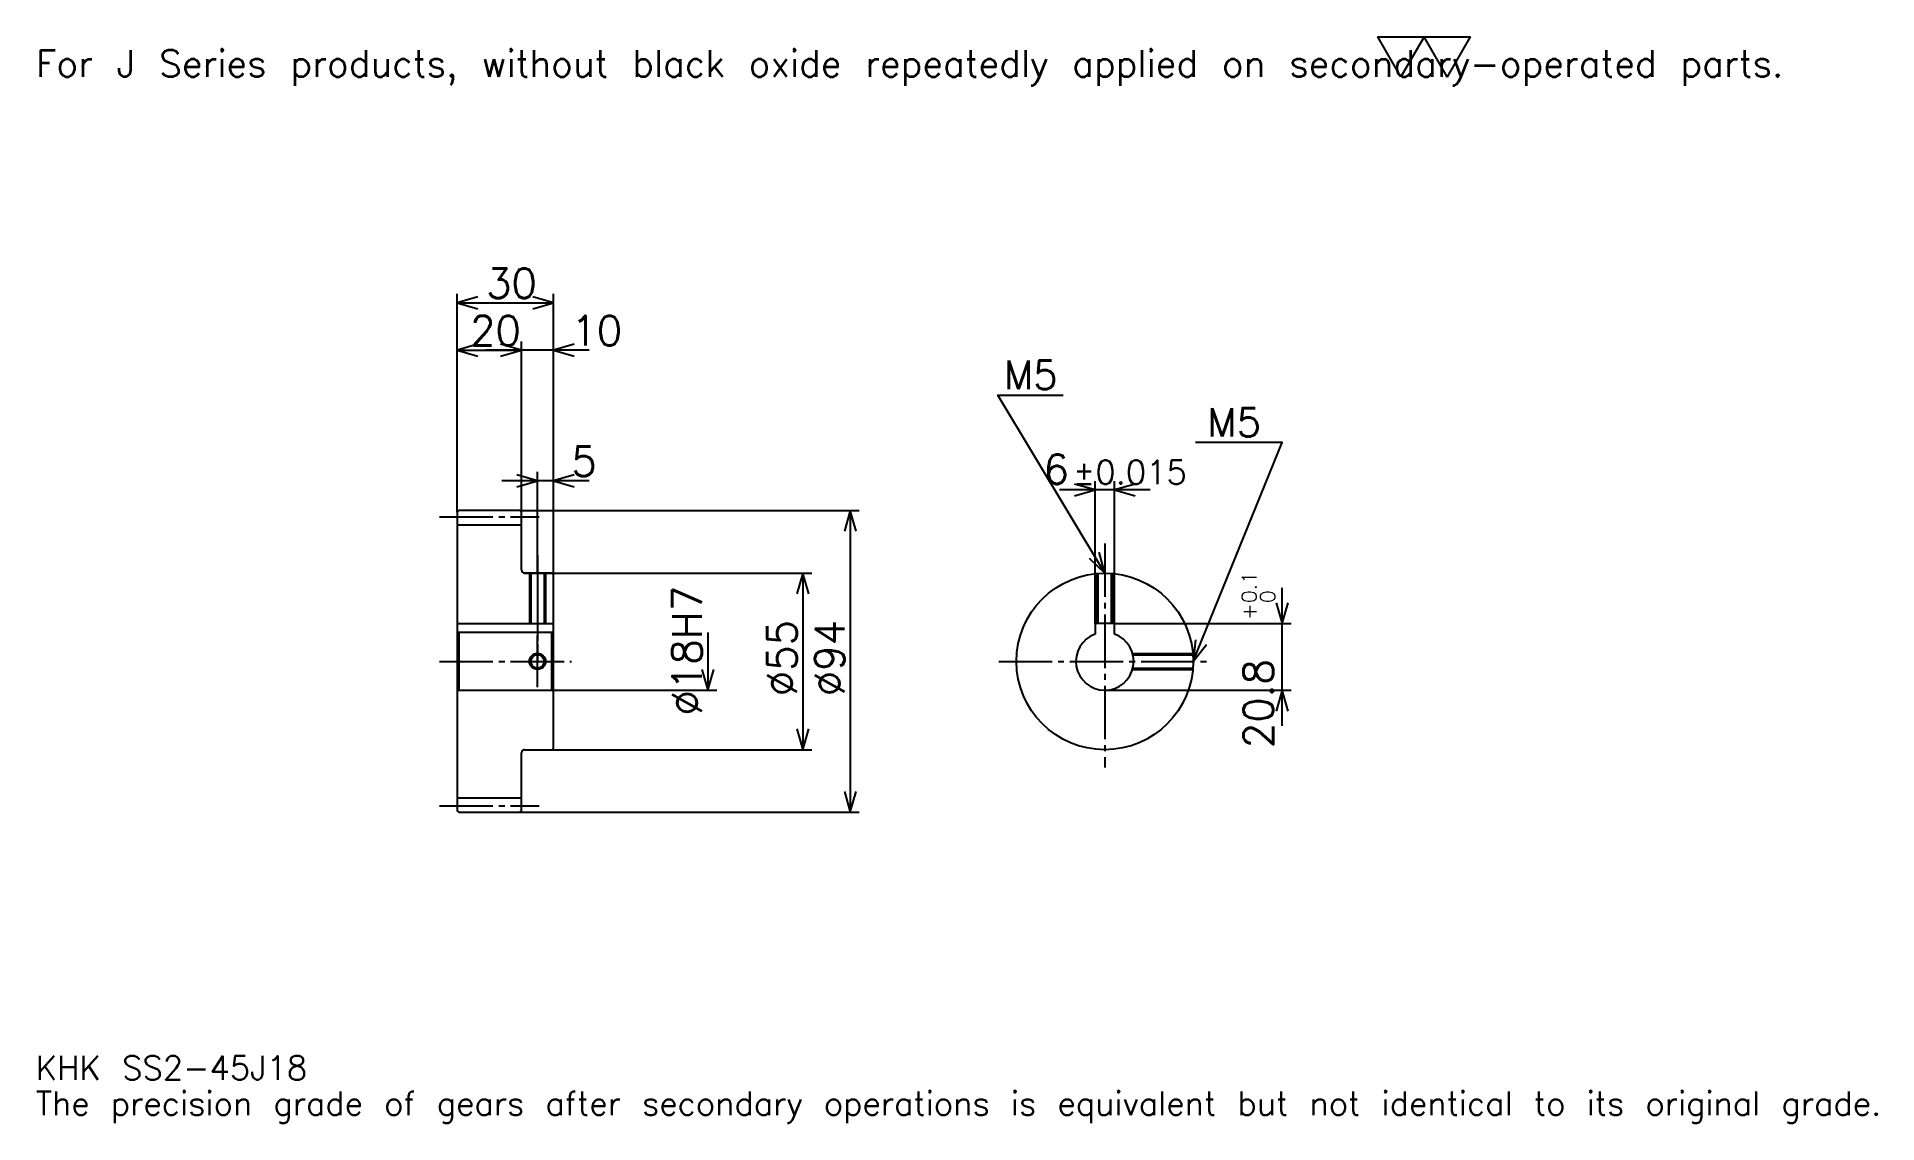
# Model space of a CAD drawing. Extents: x 19 to 592, y 7 to 345.
import ezdxf

# ---------------------------------------------------------------- set-up
doc = ezdxf.new("R2010")
doc.units = 0
doc.linetypes.add('DASHDOT', pattern=[22.173913, 16.630435, -1.847826, 1.847826, -1.847826])
doc.layers.get('0').update_dxf_attribs({"linetype": 'CONTINUOUS'})
doc.layers.add('DASHDOT', color=6, linetype='DASHDOT')
doc.styles.add('KANJI', font='TXT', dxfattribs={"bigfont": 'BIGFONT'})

msp = doc.modelspace()

# ---------------------------------------------------------------- linework, layer by layer
at = {"color": 5}
for p, q in [((149.67392, 197.597824), (149.67392, 265.043457)), ((179.67392, 197.597824), (179.67392, 265.043457)), ((149.67392, 262.271729), (179.67392, 262.271729)), ((149.67392, 247.489136), (169.67392, 247.489136)), ((190.76088, 247.489136), (158.58696, 247.489136)), ((169.67392, 197.597824), (169.67392, 250.260864)), ((190.76088, 206.836945), (163.58696, 206.836945)), ((174.67392, 197.597824), (174.67392, 209.608688)), ((348.304352, 162.397827), (348.304352, 206.739136)), ((354.304352, 162.397827), (354.304352, 206.739136)), ((365.391296, 203.967392), (337.217407, 203.967392)), ((149.67392, 197.097824), (149.67392, 197.597824)), ((169.17392, 197.597824), (179.67392, 197.597824)), ((169.67392, 197.097824), (169.67392, 197.597824)), ((174.67392, 178.097824), (174.67392, 197.597824)), ((174.67392, 178.097824), (174.67392, 197.597824)), ((179.67392, 197.597824), (274.836975, 197.597824)), ((179.67392, 177.597824), (179.67392, 197.597824)), ((272.065216, 197.597824), (272.065216, 103.597824)), ((170.67392, 178.097824), (179.67392, 178.097824)), ((179.67392, 178.097824), (260.054352, 178.097824)), ((257.282623, 178.097824), (257.282623, 123.097824)), ((406.521759, 130.510864), (406.521759, 173.484787)), ((354.304352, 162.397827), (409.293488, 162.397827)), ((227.717407, 159.597824), (227.717407, 141.597824)), ((179.67392, 141.597824), (230.489136, 141.597824)), ((351.304352, 141.597824), (409.293488, 141.597824)), ((170.67392, 123.097824), (179.67392, 123.097824)), ((179.67392, 123.097824), (260.054352, 123.097824)), ((169.17392, 103.597824), (179.67392, 103.597824)), ((179.67392, 103.597824), (274.836975, 103.597824))]:
    msp.add_line(p, q, dxfattribs=at)
at = {"color": 4}
for p, q in [((149.67392, 193.097824), (169.67392, 193.097824)), ((149.67392, 162.397827), (179.67392, 162.397827)), ((150.17392, 159.597824), (150.17392, 141.597824)), ((179.17392, 159.597824), (179.67392, 160.097824)), ((179.17392, 141.597824), (179.67392, 141.097824)), ((149.67392, 108.097824), (169.67392, 108.097824))]:
    msp.add_line(p, q, dxfattribs=at)
at = {"color": 7}
msp.add_lwpolyline([(443.478271, 332.608704), (436.271759, 345.100006), (465.097839, 345.100006), (457.891327, 332.608704), (450.684784, 345.100006), (443.478271, 332.608704)], dxfattribs=at)
at = {"color": 5}
for points in [[(156.141312, 264.119568), (149.67392, 262.271729), (156.141312, 260.42392)], [(173.206528, 260.42392), (179.67392, 262.271729), (173.206528, 264.119568)], [(156.141312, 249.336945), (149.67392, 247.489136), (156.141312, 245.641296)], [(163.206528, 245.641296), (169.67392, 247.489136), (163.206528, 249.336945)], [(163.206528, 245.641296), (169.67392, 247.489136), (163.206528, 249.336945)], [(186.141312, 249.336945), (179.67392, 247.489136), (186.141312, 245.641296)], [(351.304352, 178.097824), (318.043488, 233.532608), (338.369568, 233.532608)], [(378.804352, 150.597824), (406.521759, 218.75), (379.543518, 218.75)], [(168.206528, 204.98912), (174.67392, 206.836945), (168.206528, 208.684784)], [(186.141312, 208.684784), (179.67392, 206.836945), (186.141312, 204.98912)], [(341.836975, 202.119568), (348.304352, 203.967392), (341.836975, 205.815216)], [(360.771729, 205.815216), (354.304352, 203.967392), (360.771729, 202.119568)], [(273.913055, 191.130432), (272.065216, 197.597824), (270.217407, 191.130432)], [(346.392395, 182.692871), (351.304352, 178.097824), (349.561401, 184.594269)], [(259.130432, 171.630432), (257.282623, 178.097824), (255.434784, 171.630432)], [(404.67395, 168.865219), (406.521759, 162.397827), (408.369598, 168.865219)], [(379.529175, 157.284851), (378.804352, 150.597824), (382.952515, 155.892563)], [(225.869568, 148.065216), (227.717407, 141.597824), (229.565216, 148.065216)], [(408.369598, 135.130432), (406.521759, 141.597824), (404.67395, 135.130432)], [(255.434784, 129.565216), (257.282623, 123.097824), (259.130432, 129.565216)], [(270.217407, 110.065216), (272.065216, 103.597824), (273.913055, 110.065216)]]:
    msp.add_lwpolyline(points, dxfattribs=at)
at = {"color": 4}
for points in [[(169.67392, 179.097824), (169.67392, 197.097824), (169.17392, 197.597824), (150.17392, 197.597824), (149.67392, 197.097824), (149.67392, 141.097824)], [(170.67392, 123.097824), (179.17392, 123.097824), (179.67392, 123.597824), (179.67392, 177.597824), (179.17392, 178.097824), (170.67392, 178.097824)], [(172.17392, 178.097824), (172.17392, 162.397827)], [(172.608917, 178.097824), (172.608917, 162.397827)], [(176.738922, 178.097824), (176.738922, 162.397827)], [(177.17392, 178.097824), (177.17392, 162.397827)], [(348.804352, 162.397827), (348.804352, 177.983948)], [(349.239349, 162.397827), (349.239349, 178.020187)], [(353.369354, 162.397827), (353.369354, 178.020187)], [(353.804352, 162.397827), (353.804352, 177.983948)], [(354.304352, 159.083099), (354.304352, 162.397827), (348.304352, 162.397827), (348.304352, 159.083099)], [(149.67392, 141.097824), (150.17392, 141.597824), (179.17392, 141.597824), (179.17392, 159.597824), (150.17392, 159.597824), (149.67392, 160.097824)], [(359.950165, 153.097824), (378.690491, 153.097824)], [(360.06427, 152.662827), (378.726715, 152.662827)], [(359.950165, 148.097824), (378.690491, 148.097824)], [(360.06427, 148.532822), (378.726715, 148.532822)], [(149.67392, 141.097824), (149.67392, 104.097824), (150.17392, 103.597824), (169.17392, 103.597824), (169.67392, 104.097824), (169.67392, 122.097824)]]:
    msp.add_lwpolyline(points, dxfattribs=at)
for centre, radius in [((351.304352, 150.597824), 27.5), ((174.67392, 150.597824), 2.065)]:
    msp.add_circle(centre, radius, dxfattribs=at)
at = {"color": 7}
msp.add_circle((174.67392, 150.597824), 2.5, dxfattribs=at)
at = {"color": 4}
for centre, radius, start, end in [((170.67392, 179.097824), 1, 180, 270), ((351.304352, 150.597824), 9, 109.471220943, 70.528779057), ((170.67392, 122.097824), 1, 90, 180)]:
    msp.add_arc(centre, radius, start, end, dxfattribs=at)
at = {"layer": 'DASHDOT', "color": 7}
for p, q in [((144.130447, 195.597824), (175.217392, 195.597824)), ((351.304352, 187.33696), (351.304352, 117.554344)), ((174.67392, 178.097824), (174.67392, 150.597824)), ((144.130447, 150.597824), (185.217407, 150.597824)), ((318.260864, 150.597824), (384.347839, 150.597824)), ((144.130447, 105.597824), (175.217392, 105.597824))]:
    msp.add_line(p, q, dxfattribs=at)
for points in [[(174.67392, 183.641296), (174.67392, 156.85434)], [(174.67392, 142.554352), (174.67392, 158.641296)], [(166.630447, 150.597824), (182.717407, 150.597824)]]:
    msp.add_lwpolyline(points, dxfattribs=at)

# ---------------------------------------------------------------- texts
at = {"color": 7, "style": 'KANJI'}
for s, height, p in [('For J Series products, without black oxide repeatedly applied on secondary-operated parts.', 8.315217, (18.47826, 332.608704)), ('30', 9.23913, (158.668488, 263.75)), ('20', 9.23913, (153.668488, 248.967392)), ('10', 9.23913, (185.217407, 248.967392)), ('M5', 8.869566, (319.891296, 235.380432)), ('M5', 8.869566, (383.239136, 220.597824)), ('5', 9.23913, (185.217407, 208.315216)), ('6', 9.23913, (332.232971, 205.815216)), ('%%p0.015', 7.391304, (341.37854, 205.815216)), ('KHK SS2-45J18', 7.391304, (18.47826, 20.326086)), ('The precision grade of gears after secondary operations is equivalent but not identical to its original grade.', 7.391304, (18.47826, 9.23913))]:
    msp.add_text(s, height=height, dxfattribs=at).set_placement(p)
for s, height, p in [('%%c18H7', 9.23913, (225.869568, 133.736404)), ('0.1', 4.619565, (398.576111, 168.738281)), ('0', 4.619565, (404.304382, 168.738281)), ('+', 4.619565, (398.576111, 163.564362)), ('%%c55', 9.23913, (255.434784, 139.741852)), ('%%c94', 9.23913, (270.217407, 139.741852)), ('20.8', 9.23913, (403.75, 123.573753))]:
    msp.add_text(s, height=height, rotation=90, dxfattribs=at).set_placement(p)

doc.saveas('drawing.dxf')
